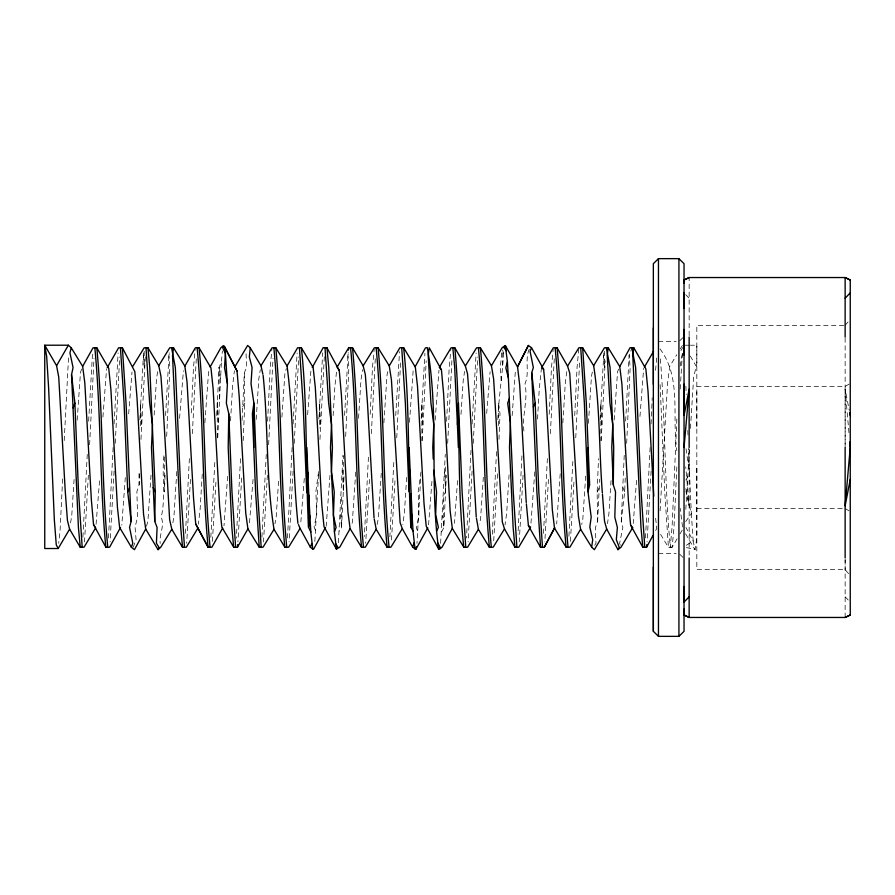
<?xml version="1.0" encoding="UTF-8"?>
<svg xmlns="http://www.w3.org/2000/svg" width="895" height="895" viewBox="0 0 895 895"><rect width="100%" height="100%" fill="white"/><g stroke="black" fill="none" stroke-linecap="round" stroke-linejoin="round"><path stroke-width="0.67" stroke-dasharray="4.47 3.36" d="M689.15 448.887L689.15 556.623M689.15 335.636L689.15 277.539M696.825 468.23L696.825 569.656L845.137 569.656L849.4 574.579M696.825 426.893L696.825 391.753M845.137 617.46L845.137 559.386M845.137 447.5L845.137 389.269L849.232 410.279M62.628 478.914L60.088 530.254L58.723 543.31M64.216 440.564L68.557 356.993M87.262 454.425L82.81 539.215M88.627 421.198L92.532 353.167M88.359 475.234L84.51 541.956M89.612 444.725L94.009 358.313M113.117 447.5L108.474 538.175M114.09 423.95L118.118 353.01M114.101 471.072L110.074 541.956M115.242 443.338L119.695 356.993M139.833 419.912L143.547 352.954M133.221 547.214L136.074 539.651L135.067 527.088L137.595 517.142L136.879 491.635L139.128 484.743L139.575 473.712M140.962 439.434L145.393 355.595M163.93 455.779C161.603 476.52 166 496.647 161.223 517.12C164.937 526.092 158.963 534.595 160.216 543.444M165.586 415.515L169.133 352.809M165.072 475.234L164.389 491.881L164.288 455.823M166.671 436.402L169.871 367.532L168.831 355.349L169.781 352.82M189.382 458.576L185.343 536.474M191.261 412.908L193.488 367.632L195.188 349.139M190.478 479.396L186.675 543.276M192.358 433.627L196.296 358.313M214.789 462.469L210.817 537.582M216.724 415.526L219.074 367.353L221.378 362.139L222.385 350.952M215.93 482.17L212.361 541.956M217.742 437.778L221.378 362.139M240.52 458.632L236.336 538.152M242.086 420.348L244.313 372.79L246.584 367.532L246.024 352.518M241.672 477.964L237.936 541.956M243.216 440.564L244.76 403.119L244.313 372.79M266.262 454.425L261.81 539.249M267.627 421.198L270.189 367.845L271.89 349.195M267.359 475.234L263.51 541.956M268.612 444.725L273.009 358.313M292.117 447.5L287.474 538.141M293.09 423.961L297.118 353.033M293.101 471.072L289.074 541.956M294.242 443.338L298.695 356.993M318.866 419.05L322.715 352.865M319.962 439.434L324.393 355.595M338.388 542.773L342.964 455.13M344.586 415.369L348.166 352.596M344.016 476.621L341.566 527.468L339.373 531.059M345.671 436.402L348.871 367.532L347.853 355.114L348.804 352.664M368.438 457.188L364.343 536.508M370.206 414.284L372.477 367.688L374.188 349.151M369.478 479.396L365.675 543.276M371.358 433.627L375.296 358.313M393.789 462.446L389.896 536.832M395.724 415.56L399.528 351.657M394.986 480.783L391.361 541.956M396.753 437.789L400.736 359.633M421.176 418.502L424.946 353.234M422.194 440.776L426.199 360.808M440.608 543.343L445.274 454.313M446.627 421.209L449.178 367.89L450.89 349.207M441.604 531.932L443.842 527.468L446.359 475.234M447.668 443.338L452.009 358.313M471.005 450.286L466.496 537.962M472.09 423.973L476.118 353.066M472.101 471.072L468.074 541.956M473.242 443.338L477.695 356.993M496.524 451.639L492.205 536.474M497.844 419.61C498.75 396.72 502.565 374.099 503.717 351.198M497.553 473.847L493.648 541.956M498.974 439.389L500.014 413.714L498.526 402.873L498.593 427.978M521.919 455.835L517.992 534.17M523.072 475.189L519.223 541.956M547.382 458.576L543.343 536.541M549.206 414.284L551.477 367.733L553.177 349.173M548.478 479.396L544.798 541.956M550.358 433.627L554.296 358.313M572.834 461.428L568.896 536.698M574.724 415.604L577.062 367.42L578.774 349.05M573.93 482.17L570.361 541.956M575.753 437.789L579.736 359.633M594.739 545.312L596.003 543.254L595.309 527.726L597.636 521.494L597.133 492.205L598.52 458.676M600.109 419.945L603.834 352.966M597.636 521.494L599.628 479.295M601.194 440.776L605.199 360.808M620.324 545.234L619.62 543.243L622.842 527.468L621.264 521.438L624.262 454.414M625.639 421.086L629.118 355.337L631.501 349.039M621.264 521.438L624.676 491.881L625.359 475.234M626.668 443.338L630.158 367.532L629.118 355.337M650.117 447.5L645.496 537.962M651.09 423.973L652.22 397.738M651.101 471.072L647.074 541.956M676.866 418.916L672.067 527.121L670.243 547.035L668.431 547.438L660.152 533.588M676.844 466.921L673.991 527.468L672.167 547.225L668.431 547.438L664.75 492.228L660.096 383.921M318.553 474.384L314.772 542.717M420.65 478.825L416.981 543.354M680.178 389.001L682.438 352.999L680.703 351.041L682.706 347.54M74.095 479.463L71.779 515.106L70.403 524.056M176.785 471.475L173.977 516.079L172.455 525.298M256.194 419.419L258.789 378.921L260.311 369.702M358.526 418.278L360.987 379.894L362.564 369.669M509.054 474.865L506.671 513.081L505.037 524.917M562.854 422.899L565.383 381.919L567.195 368.774M655.587 370.273L656.695 356.993M151.009 475.1L147.888 521.226L146.433 526.428M154.13 415.101L156.58 377.981L157.788 371.156M278.569 481.264L276.175 517.019L274.966 523.843M281.903 417.159L284.878 373.774L286.322 368.572M381.259 473.343L378.384 517.925L376.929 525.522M383.888 422.865L387.076 374.546L388.318 369.568M483.334 477.27L480.581 518.798L479.485 524.056M486.667 413.389L490.091 371.749M585.677 476.073L582.779 519.637L581.694 524.448M588.429 423.301L591.472 376.202L592.837 369.635M689.318 450.118L685.805 509.389M690.448 428.436L693.67 377.075L696.825 363.985L696.825 345.213L690.425 345.213M77.183 420.147L80.483 372.32L81.781 368.74M179.559 418.323L183.408 370.731M253.061 479.396L249.358 524.269M355.729 472.068L352.283 522.68L351.411 525.063M457.558 480.57L454.481 523.351M512.141 415.638L515.363 371.011M560.203 473.88L556.679 523.989M614.194 419.956L617.561 371.649L618.658 369.12M125.289 477.572L121.798 525.164M204.888 422.742L208.77 369.311M227.643 476.375L223.996 525.689M307.634 414.642L310.968 369.836M409.496 422.239L413.166 370.407M102.925 417.048L106.572 368.807M329.998 475.234L326.194 526.193M431.938 481.353L428.526 525.298M639.959 416.432L643.662 368.348M435.16 420.135L438.975 370.194M537.515 419.017L539.282 388.721L541.464 367.923M534.774 471.855L530.88 524.302M636.569 480.302L633.224 523.474M99.546 480.805L96.011 525.085M202.248 474.115L200.077 509.803L198.366 524.213M230.518 420.885L232.689 385.197L234.4 370.787M333.13 415.582L334.887 386.338L336.755 369.915M128.656 413.826L132.001 371.962M304.278 478.467L300.765 523.038M406.643 477.393L404.473 512.018L402.839 524.492M461.003 414.374L463.185 380.89L464.561 371.391M611.039 480.626L608.868 514.11L607.481 523.609M660.085 510.855L667.581 382.982L669.751 366.346L676.765 354.744M501.703 352.887L500.361 367.297L501.379 383.731M318.553 471.598L315.879 491.59L316.752 514.222L314.067 527.032L315.756 530.925M420.941 471.989L418.144 492.116L418.961 515.71L416.309 527.703L417.976 531.999M680.178 365.999L682.438 352.999M529.269 349.095C524.392 360.137 529.974 372.309 525.007 383.731C528.24 399.864 521.897 415.146 523.933 431.289M597.133 492.205L599.292 487.585M217.328 437.767L217.239 403.007L219.364 399.025L219.074 367.353L220.371 378.495M685.861 480.044L689.519 473.265L688.524 448.451M655.643 530.545L656.941 528.162M242.646 406.766L244.76 403.119M677.123 538.79L672.167 547.225L670.333 547.225C664.358 483.546 665.466 419.397 660.107 355.684M679.965 533.979L682.795 529.158L680.178 508.259M680.267 348.949L682.382 345.47M445.609 466.921L445.676 491.881L443.573 495.181L443.842 527.468L442.589 515.587M685.659 521.584L691.343 513.663L689.519 473.265L685.794 447.142M845.137 325.344L849.4 320.421M679.775 340.726L684.037 336.565M686.32 545.301L693.166 540.96L691.343 513.663L685.939 491.321M849.232 384.056L845.137 386.416L696.825 386.416M843.75 325.344L696.825 325.344L696.825 538.275L694.99 549.743L685.257 547.192M658.463 341.554L676.195 341.554M685.313 345.213L689.15 345.213M696.825 508.584L843.75 508.584M658.463 553.446L676.195 553.446M845.137 508.584L849.232 510.944M679.775 554.273L684.037 558.435M845.137 596.786L849.4 601.239M685.738 294.656L689.15 298.225M685.514 533.733L694.99 549.743L693.166 540.96L685.995 527.513M690.291 356.042L695.851 365.675M660.029 348.938C681.979 378.093 671.664 416.902 676.833 450.632M622.909 487.596L624.676 491.881M502.666 350.001L503.382 353.536M685.827 488.67L689.15 505.753L685.738 466.921M655.621 518.239L656.706 527.815M340.357 514.48L341.566 527.468L341.353 493.716M603.521 355.561L604.595 367.342L604.472 349.184M143.245 355.539L144.308 367.342L144.184 349.184M845.137 389.269L849.154 435.026M217.239 403.007L218.358 422.507M444.569 472.045L445.676 491.881M601.843 424.644L600.791 403.421L600.903 440.608M422.843 424.644L421.802 403.309L421.903 440.597M141.555 424.644L140.504 403.365L140.582 428.19M342.349 470.255L343.389 491.881L343.288 455.823M320.555 424.644L319.537 402.784L319.593 427.933M685.861 386.17L686.23 394.494M687.796 430.517L688.02 436.033M138.993 473.712L139.128 484.743M502.252 352.954L502.386 366.212M845.137 337.84L845.137 446.113M845.137 559.934L845.137 569.656"/><path stroke-width="1.34" d="M684.037 609.003L684.037 631.311L678.925 636.356L658.463 636.356L653.35 631.311L653.35 567.106M653.35 384.335L653.35 327.906M684.037 283.256L684.037 280.012L689.15 277.539L845.137 277.539L850.25 280.012L850.25 614.988L845.137 617.46L689.15 617.46L684.037 614.988L684.037 263.689L678.925 258.644L658.463 258.644L658.463 636.356M684.037 586.516L684.037 602.122L689.15 596.775M684.037 384.156L684.037 415.526L689.15 389.247L684.037 447.5M684.037 354.991L684.037 329.45M684.037 308.484L684.037 292.866M845.137 557.977L845.137 447.5M253.766 447.5L253.889 403.119L251.025 383.731L252.066 367.532L249.347 356.971L250.231 347.775L247.647 345.448L234.87 366.861L237.041 371.011L239.211 396.485L245.733 513.081L247.915 528.867L259.259 547.27L261.083 547.181M325.534 527.39L313.787 548.915L312.791 549.138L310.811 532.01L308.551 527.323C305.374 467.514 307.723 407.449 301.38 347.775L299.556 347.775M415.011 548.926L412.662 547.147L402.303 528.654L400.121 522.68L391.428 379.894L389.247 365.842L399.897 347.719L403.667 347.775C410 407.404 407.661 467.425 410.827 527.189L413.031 531.026L415.011 548.926L415.996 549.138L427.743 527.837M465.635 547.259L463.811 547.214C456.361 480.939 461.283 414.072 454.805 347.775L452.982 347.775M588.138 447.5L588.015 491.791L591.192 517.075L589.827 527.133L592.714 539.651L591.662 547.125L594.358 549.687L606.698 529.034L604.517 521.226L602.447 494.219M411.051 493.682L410.827 527.189L412.047 514.435L409.138 447.5M606.698 529.034L617.975 549.687L619.195 547.225L616.331 539.651L617.371 527.468L614.809 517.109L615.536 491.881L613.288 484.766L613.713 447.5L610.043 367.286L606.273 347.741L604.461 347.786L593.653 365.686C600.142 407.695 599.024 450.532 602.346 492.865M120.556 347.775L122.38 347.775L134.843 371.649L137.013 397.861L143.536 514.11L145.717 529.034L158.046 549.687L158.907 547.225L156.412 543.243L157.084 527.468L154.768 521.405L155.26 491.881L149.756 367.274L147.944 347.741L146.12 347.763M210.124 366.905L220.897 347.696L223.381 345.627L224.388 346.477L225.395 353.447L227.408 383.731L226.368 403.209L228.773 413.714L228.191 447.5L231.827 527.233L233.662 547.158L235.486 547.326M458.341 447.5L457.423 424.767L458.464 403.119L462.111 491.881L465.769 547.225L467.593 547.225L478.4 529.314L476.464 518.384M410.055 470.255L409.015 491.791L405.368 403.209L401.721 347.831M310.811 532.01L308.831 495.293L306.739 491.993L307.846 472.124L306.862 447.5M228.773 413.714L231.973 491.836L235.62 547.225L237.455 547.214L237.69 544.585M644.635 547.259L642.811 547.214L630.617 525.164L628.435 501.211L621.913 384.078L619.743 366.581L630.035 347.741L631.859 347.786L635.629 367.532L641.111 491.881L644.769 547.225L646.593 547.225L646.839 544.585M309.827 515.654L308.551 527.323L308.831 495.293L307.846 472.124M348.468 350.09L348.781 347.584L350.594 347.942C356.814 414.24 355.27 481.051 361.546 547.337L363.37 547.147M171.695 347.775L173.518 347.775L172.5 355.561L180.723 527.714L182.558 547.371L184.37 547.136M433.225 458.956L432.766 447.5L433.795 424.644L430.92 402.806L428.179 355.114L429.231 347.741L441.436 369.836L443.607 393.789L450.14 510.922L452.311 528.419L442.018 547.225L439.624 549.116L438.639 548.948C429.287 482.047 439.356 414.072 427.251 347.584L425.427 347.931L415.101 366.861M631.982 347.775L633.805 347.775L632.787 355.539L640.965 527.11L642.811 547.214M606.407 347.763L608.231 347.741L607.202 355.349L609.931 403.007L612.795 424.644L611.766 447.5L613.288 484.766M415.996 549.138L416.388 546.823M850.25 479.463L845.137 505.731L850.25 447.5L849.758 441.951M82.083 547.169L80.259 547.292L78.424 527.636L71.544 374.748L73.066 367.532L69.955 352.898L71.231 347.775L68.367 345.213L44.75 345.213L44.75 548.523L58.175 548.523L69.609 529.158L67.438 520.454L65.257 491.4L58.734 377.075L56.564 365.675L44.75 345.213L46.663 356.355L48.587 387.367L54.338 519.816L56.262 544.775L58.175 548.523M516.773 547.281L514.949 547.169L504.5 528.867L502.319 521.964L493.626 378.921L491.444 365.742L502.196 347.652L505.384 345.593L507.387 361.815L505.843 367.823L508.382 377.97L513.249 491.836L516.907 547.225L518.731 547.214L530.59 527.077L528.419 525.689L526.372 503.874M122.38 347.775L126.027 403.119L131.14 521.427L129.551 527.345L132.784 543.265L131.397 547.259L134.429 549.687L145.717 529.034M542.37 547.158L540.546 547.315L536.888 492.026L531.719 372.812L533.342 367.532L530.053 351.164L531.518 347.775L528.386 345.448L517.847 366.144M412.662 547.147L414.016 542.75M73.155 407.963L74.889 403.119L71.544 374.748M312.791 549.138L310.397 547.259L311.807 543.399M509.389 398.432L507.655 403.209L510.418 422.317L509.479 447.5L513.126 527.334L514.949 547.169M326.943 347.741L339.239 370.407L341.409 395.12L347.931 512.018L350.113 528.654L339.731 547.225L336.408 549.116L334.428 531.921L336.084 527.468L333.443 515.576L331.463 472.045L330.479 447.5L331.508 424.633L328.756 367.274L326.943 347.741L325.12 347.763M131.14 521.427L127.739 491.981L129.506 487.697M436.659 531.048L438.371 527.468L435.664 514.446L436.536 491.881L433.683 470.255M533.386 406.777L535.176 403.119L531.719 372.812M526.238 502.509L519.715 385.197L517.545 366.861L528.386 345.448M535.176 403.119L538.824 491.881L542.482 547.225L544.305 547.225L554.732 527.658M544.305 547.225L554.508 528.139L552.338 509.803L545.816 392.491L543.634 369.311L531.518 347.775M646.593 547.225L653.059 535.311M312.254 367.498L323.207 347.618L325.019 347.875L328.655 403.209L331.508 424.633L332.425 447.5L331.463 472.045L334.26 491.881L333.443 515.576L334.428 531.921M120.512 527.479L109.593 547.225L107.769 547.225C101.504 480.906 103.059 414.094 96.805 347.775L94.982 347.775M105.789 547.058L93.527 524.593L91.357 499.88L84.824 382.982L82.653 366.346L93.013 347.853L94.836 347.663C101.113 413.949 99.569 480.76 105.789 547.058L107.601 547.427M222.642 528.084L211.88 547.225L210.056 547.225C203.791 480.906 205.347 414.094 199.093 347.775L197.269 347.775M107.243 367.644L118.61 347.763L120.433 347.808L124.081 403.22L127.739 491.981M195.725 523.989L208.099 547.214L195.725 523.989L193.555 498.515L187.033 381.919L184.851 366.133L195.311 347.819L197.135 347.73C203.411 414.049 201.834 480.895 208.099 547.214L209.911 547.292M237.455 547.214L247.915 528.867M56.564 365.675L68.367 345.213M297.923 523.351C292.531 471.027 293.974 418.122 287.049 365.965L297.599 347.775L299.433 347.786L303.081 403.209L306.739 491.993M644.366 367.14L653.484 351.433M542.157 366.737L553.3 347.842L555.124 347.685C561.411 414.016 559.834 480.861 566.099 547.181L567.911 547.337M632.787 527.468L621.018 547.225L617.975 549.687M348.781 347.584L337.068 367.185L339.239 370.407M439.266 367.532L451.013 347.875L452.825 347.618L454.671 367.263L457.423 424.767M557.093 347.775L567.553 366.133L569.735 373.036L578.427 516.079L580.598 529.258L569.88 547.225L568.056 547.225C561.791 480.906 563.347 414.094 557.093 347.775L555.269 347.775M95.698 527.815L84.018 547.225L82.195 547.225L78.536 491.881L74.889 403.119M197.896 528.139L186.305 547.225L184.482 547.225L180.824 491.881L175.342 367.532L171.572 347.797L169.748 347.73L158.762 365.686L160.932 376.202L163.114 406.587L169.636 519.637L171.806 529.258L182.558 547.371M374.267 519.189L376.202 529.325L365.305 547.225L363.482 547.225C357.228 480.906 358.772 414.094 352.518 347.775L350.695 347.775M132.661 366.581L144.173 347.786L145.997 347.741L149.644 403.018L152.508 424.633L151.479 447.5L154.768 521.405M298.471 524.615L300.094 528.419L288.593 547.225L286.769 547.225C280.504 480.906 282.059 414.094 275.805 347.775L273.982 347.775M263.13 375.363C268.366 426.523 265.938 478.523 274.004 529.314L263.018 547.225L261.195 547.225L257.536 491.881L253.889 403.119L252.39 413.714L255.59 491.903L259.259 547.27M171.806 529.258L160.731 547.225L158.046 549.687M402.303 528.654L390.88 547.225L389.056 547.225C382.791 480.906 384.347 414.094 378.093 347.775L376.269 347.775M567.553 366.133L578.897 347.741L582.667 347.775L593.653 365.686M504.5 528.867L493.167 547.225L491.333 547.225C485.079 480.906 486.634 414.094 480.38 347.775L478.556 347.775M262.861 374.155L260.96 365.742L272.013 347.864L273.836 347.64C280.124 413.949 278.569 480.772 284.789 547.08L286.613 547.404M374.032 517.925L367.509 403.6L365.328 374.546L363.157 365.842L374.311 347.831L376.135 347.707C382.411 414.061 380.834 480.917 387.11 547.259L388.922 547.248M476.229 517.019L469.707 402.135L467.526 373.774L465.355 365.965L476.599 347.797L478.422 347.775C484.698 414.15 483.099 481.04 489.42 547.404L491.243 547.069M845.137 298.214L850.25 292.866M658.463 258.644L653.35 263.689L653.35 631.311M237.041 371.011L224.388 346.477L222.721 347.842L225.395 353.447L224.555 367.722L227.408 383.731M684.037 280.012L689.15 277.539M845.137 617.46L850.25 614.988M850.25 280.012L845.137 277.539L845.137 337.001M684.037 614.988L689.15 617.46L689.15 557.977M541.464 367.923L543.634 369.311M630.617 525.164L632.06 526.696M439.982 368.304L441.436 369.836M506.391 350.795L504.008 347.864L505.384 345.593L517.545 366.861M93.527 524.593L94.971 526.741M335.424 543.332L337.907 547.225L336.408 549.116L324.012 526.652L321.842 505.048L315.32 387.513L313.149 367.532L301.38 347.775M580.598 529.258L591.662 547.125M275.805 347.775L287.049 365.965M480.38 347.775L491.444 365.742M378.093 347.775L389.247 365.842M173.518 347.775L184.851 366.133M71.231 347.775L82.653 366.346M452.311 528.419L463.811 547.214M350.113 528.654L361.546 547.337M608.231 347.741L619.743 366.581M478.4 529.314L489.42 547.404M554.508 528.139L566.099 547.181M376.202 529.325L387.11 547.259M274.004 529.314L284.789 547.08M403.667 347.775L415.347 367.185L417.517 386.338L424.04 503.795L426.221 526.193L438.639 548.948L440.195 547.225L437.644 542.762M147.944 347.741L158.762 365.686M250.231 347.775L260.96 365.742M131.397 547.259L119.617 527.468L117.446 507.487L110.924 389.951L108.742 368.348L96.805 347.775M352.518 347.775L363.157 365.842M199.093 347.775L210.951 367.923L213.122 388.721L219.644 506.279L221.815 527.077L233.662 547.158M69.609 529.158L80.259 547.292M454.805 347.775L465.355 365.965M633.805 347.775L645.832 368.807L648.014 391.204L653.775 496.132M528.419 525.689L540.546 547.315M300.094 528.419L310.397 547.259M224.388 346.477L234.87 366.861M153.123 487.607L155.26 491.881M849.735 412.908L850.25 415.537M582.667 347.775L586.314 403.119L589.66 484.866L588.015 491.791L584.368 403.22L580.721 347.819M507.387 361.815L508.382 377.97M412.047 514.435L413.031 531.026M689.15 337.001L689.15 447.5M678.925 258.644L678.925 636.356"/></g></svg>
